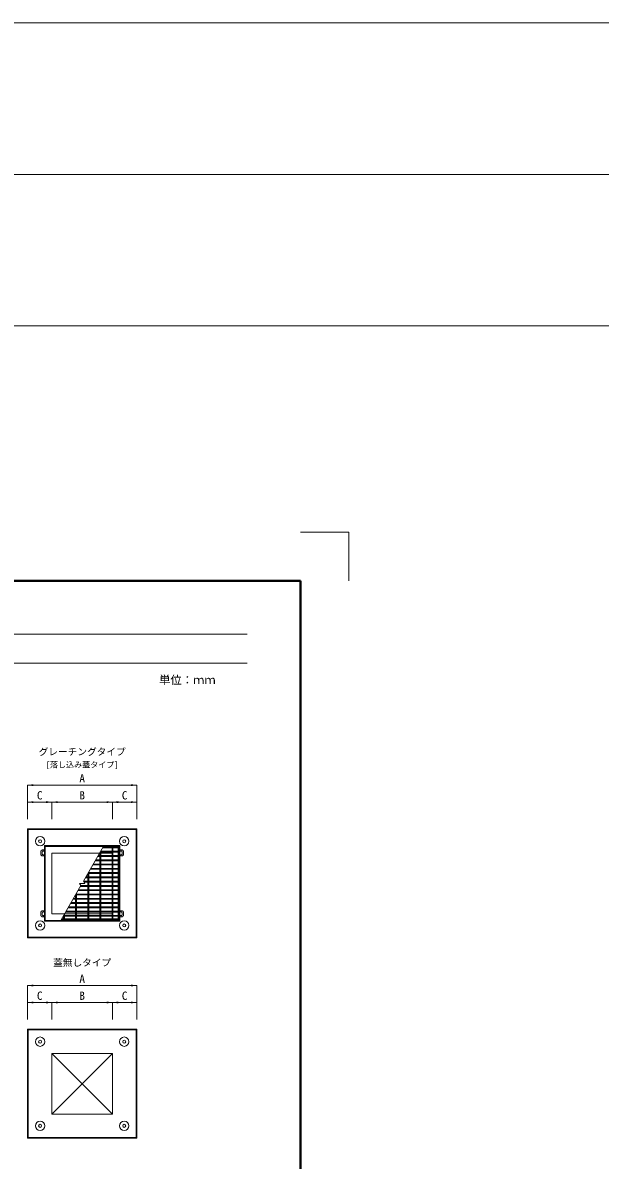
# Model space of a CAD drawing. Units: millimetres, scale not verified. Extents: x 3819 to 56619, y -16688 to 1396.
# Drawn here: x 24929 to 29691, y -7983 to 1396 of the extents above; entities that cross this region are included whole.
import ezdxf
from ezdxf.enums import TextEntityAlignment as Align

# ---------------------------------------------------------------- set-up
doc = ezdxf.new("R2010")
doc.units = ezdxf.units.MM
doc.header["$LTSCALE"] = 50
doc.linetypes.add('USER2', pattern=[2, 1, -1])
doc.linetypes.add('USER3', pattern=[30.25, 24, -3, 0.25, -3])
doc.layers.add('0_2', color=7, linetype='Continuous')
for name, color, linetype, lineweight in [('Defpoints_3', 8, 'Continuous', 0), ('受枠', 3, 'USER2', 5), ('図枠', 5, 'Continuous', 5), ('寸法線', 7, 'Continuous', 13), ('集水桝', 1, 'Continuous', 5), ('ｲﾝｻｰﾄ', 3, 'Continuous', 9), ('ｸﾞﾚｰﾁﾝｸﾞ', 7, 'Continuous', 5)]:
    doc.layers.add(name, color=color, linetype=linetype, lineweight=lineweight)
doc.styles.add('ＭＳ ゴシック', font='')
doc.styles.get('ＭＳ ゴシック').set_extended_font_data('MS Gothic')

# ---------------------------------------------------------------- blocks, each defined once
blk = doc.blocks.new('filled_arrow')
at = {"color": 0, "linetype": 'Continuous', "lineweight": -2}
blk.add_solid([(7.5, 1.25), (0, 0), (7.5, -1.25)], dxfattribs=at)

msp = doc.modelspace()

# ---------------------------------------------------------------- linework, layer by layer
at = {"layer": 'Defpoints_3', "color": 7, "lineweight": 13}
for p, q in [((27218.93, -2804.57), (27618.93, -2804.57)), ((27618.93, -2804.57), (27618.93, -3204.57))]:
    msp.add_line(p, q, dxfattribs=at)
at = {"layer": '受枠'}
for p, q in [((25077.93, -5459.17), (25077.93, -5439.17)), ((25092.93, -5424.17), (25102.93, -5424.17)), ((25097.93, -5434.17), (25102.93, -5434.17)), ((25744.93, -5424.17), (25734.93, -5424.17)), ((25739.93, -5434.17), (25734.93, -5434.17)), ((25759.93, -5459.17), (25759.93, -5439.17)), ((25087.93, -5454.17), (25087.93, -5444.17)), ((25092.93, -5474.17), (25102.93, -5474.17)), ((25097.93, -5464.17), (25102.93, -5464.17)), ((25739.93, -5464.17), (25734.93, -5464.17)), ((25744.93, -5474.17), (25734.93, -5474.17)), ((25749.93, -5454.17), (25749.93, -5444.17)), ((25077.93, -5941.17), (25077.93, -5961.17)), ((25087.93, -5946.17), (25087.93, -5956.17)), ((25092.93, -5926.17), (25102.93, -5926.17)), ((25092.93, -5976.17), (25102.93, -5976.17)), ((25097.93, -5936.17), (25102.93, -5936.17)), ((25097.93, -5966.17), (25102.93, -5966.17)), ((25744.93, -5926.17), (25734.93, -5926.17)), ((25739.93, -5936.17), (25734.93, -5936.17)), ((25739.93, -5966.17), (25734.93, -5966.17)), ((25744.93, -5976.17), (25734.93, -5976.17)), ((25749.93, -5946.17), (25749.93, -5956.17)), ((25759.93, -5941.17), (25759.93, -5961.17))]:
    msp.add_line(p, q, dxfattribs=at)
at = {"layer": '受枠', "linetype": 'Continuous', "lineweight": 9}
for p, q in [((25107.93, -5389.17), (25729.93, -5389.17)), ((25107.93, -5389.17), (25107.93, -6011.17)), ((25113.93, -5395.17), (25723.93, -5395.17)), ((25113.93, -5395.17), (25113.93, -6005.17)), ((25723.93, -5395.17), (25723.93, -6005.17)), ((25729.93, -5389.17), (25729.93, -6011.17)), ((25107.93, -6011.17), (25729.93, -6011.17)), ((25113.93, -6005.17), (25723.93, -6005.17))]:
    msp.add_line(p, q, dxfattribs=at)
at = {"layer": '受枠'}
for centre in [(25102.93, -5429.17), (25734.93, -5429.17), (25102.93, -5469.17), (25734.93, -5469.17), (25102.93, -5931.17), (25102.93, -5971.17), (25734.93, -5931.17), (25734.93, -5971.17)]:
    msp.add_circle(centre, 5, dxfattribs=at)
for centre, radius, start, end in [((25092.93, -5439.17), 15, 90, 180), ((25097.93, -5444.17), 10, 90, 180), ((25739.93, -5444.17), 10, 0, 90), ((25744.93, -5439.17), 15, 0, 90), ((25092.93, -5459.17), 15, 180, 270), ((25097.93, -5454.17), 10, 180, 270), ((25739.93, -5454.17), 10, 270, 0), ((25744.93, -5459.17), 15, 270, 0), ((25092.93, -5941.17), 15, 90, 180), ((25092.93, -5961.17), 15, 180, 270), ((25097.93, -5946.17), 10, 90, 180), ((25097.93, -5956.17), 10, 180, 270), ((25739.93, -5946.17), 10, 0, 90), ((25739.93, -5956.17), 10, 270, 0), ((25744.93, -5941.17), 15, 0, 90), ((25744.93, -5961.17), 15, 270, 0)]:
    msp.add_arc(centre, radius, start, end, dxfattribs=at)
at = {"layer": '図枠', "lineweight": 9}
for p, q in [((3818.93, 1396.48), (56618.93, 1396.48)), ((3818.93, 146.48), (56618.93, 146.48)), ((17018.93, -1103.52), (30218.93, -1103.52))]:
    msp.add_line(p, q, dxfattribs=at)
at = {"layer": '図枠', "lineweight": 40}
for p, q in [((20018.93, -3204.57), (27218.93, -3204.57)), ((27218.93, -3204.57), (27218.93, -14284.57))]:
    msp.add_line(p, q, dxfattribs=at)
at = {"layer": '図枠', "lineweight": 13}
for p, q in [((20458.93, -3644.57), (26778.93, -3644.57)), ((20458.93, -3884.57), (26778.93, -3884.57))]:
    msp.add_line(p, q, dxfattribs=at)
at = {"layer": '寸法線'}
for p, q in [((24968.93, -4890.17), (25868.93, -4890.17)), ((24968.93, -5170.17), (24968.93, -4890.17)), ((25868.93, -5170.17), (25868.93, -4890.17)), ((24968.93, -5030.17), (25168.93, -5030.17)), ((24968.93, -5170.17), (24968.93, -5030.17)), ((25168.93, -5170.17), (25168.93, -5030.17)), ((25168.93, -5030.17), (25668.93, -5030.17)), ((25168.93, -5170.17), (25168.93, -5030.17)), ((25668.93, -5170.17), (25668.93, -5030.17)), ((25668.93, -5030.17), (25868.93, -5030.17)), ((25668.93, -5170.17), (25668.93, -5030.17)), ((25868.93, -5170.17), (25868.93, -5030.17)), ((24968.93, -6542.56), (25868.93, -6542.56)), ((24968.93, -6822.56), (24968.93, -6542.56)), ((25868.93, -6822.56), (25868.93, -6542.56)), ((24968.93, -6682.56), (25168.93, -6682.56)), ((24968.93, -6822.56), (24968.93, -6682.56)), ((25168.93, -6822.56), (25168.93, -6682.56)), ((25168.93, -6682.56), (25668.93, -6682.56)), ((25168.93, -6822.56), (25168.93, -6682.56)), ((25668.93, -6822.56), (25668.93, -6682.56)), ((25668.93, -6682.56), (25868.93, -6682.56)), ((25668.93, -6822.56), (25668.93, -6682.56)), ((25868.93, -6822.56), (25868.93, -6682.56))]:
    msp.add_line(p, q, dxfattribs=at)
at = {"layer": '集水桝', "lineweight": 20}
for p, q in [((24968.93, -5250.17), (25868.93, -5250.17)), ((24968.93, -5250.17), (24968.93, -6150.17)), ((25868.93, -5250.17), (25868.93, -6150.17)), ((25168.93, -5450.17), (25668.93, -5450.17)), ((25168.93, -5450.17), (25168.93, -5950.17)), ((25668.93, -5450.17), (25668.93, -5950.17)), ((25168.93, -5950.17), (25668.93, -5950.17)), ((24968.93, -6150.17), (25868.93, -6150.17)), ((24968.93, -6902.56), (24968.93, -7802.56)), ((24968.93, -6902.56), (25868.93, -6902.56)), ((25868.93, -6902.56), (25868.93, -7802.56)), ((25168.93, -7102.56), (25668.93, -7102.56)), ((25168.93, -7102.56), (25168.93, -7602.56)), ((25668.93, -7102.56), (25668.93, -7602.56)), ((25168.93, -7602.56), (25668.93, -7602.56)), ((24968.93, -7802.56), (25868.93, -7802.56))]:
    msp.add_line(p, q, dxfattribs=at)
at = {"layer": '集水桝'}
for p, q in [((24968.93, -5250.17), (24974.93, -5256.17)), ((25862.93, -5256.17), (25868.93, -5250.17)), ((24974.93, -5256.17), (24974.93, -6144.17)), ((24974.93, -5256.17), (25862.93, -5256.17)), ((25862.93, -5256.17), (25862.93, -6144.17)), ((24968.93, -6150.17), (24974.93, -6144.17)), ((24974.93, -6144.17), (25862.93, -6144.17)), ((25862.93, -6144.17), (25868.93, -6150.17)), ((24968.93, -6902.56), (24974.93, -6908.56)), ((24974.93, -6908.56), (24974.93, -7796.56)), ((24974.93, -6908.56), (25862.93, -6908.56)), ((25862.93, -6908.56), (25868.93, -6902.56)), ((25862.93, -6908.56), (25862.93, -7796.56)), ((24968.93, -7802.56), (24974.93, -7796.56)), ((24974.93, -7796.56), (25862.93, -7796.56)), ((25862.93, -7796.56), (25868.93, -7802.56))]:
    msp.add_line(p, q, dxfattribs=at)
at = {"layer": '集水桝', "color": 7, "linetype": 'USER3'}
for p, q in [((25668.93, -7102.56), (25168.93, -7602.56)), ((25168.93, -7102.56), (25668.93, -7602.56))]:
    msp.add_line(p, q, dxfattribs=at)
at = {"layer": 'ｲﾝｻｰﾄ'}
for centre, radius in [((25071.93, -5353.17), 38.5), ((25071.93, -5353.17), 12.5), ((25765.93, -5353.17), 38.5), ((25765.93, -5353.17), 12.5), ((25071.93, -6047.17), 38.5), ((25071.93, -6047.17), 12.5), ((25765.93, -6047.17), 38.5), ((25765.93, -6047.17), 12.5), ((25071.93, -7005.56), 38.5), ((25071.93, -7005.56), 12.5), ((25765.93, -7005.56), 38.5), ((25765.93, -7005.56), 12.5), ((25071.93, -7699.56), 38.5), ((25071.93, -7699.56), 12.5), ((25765.93, -7699.56), 38.5), ((25765.93, -7699.56), 12.5)]:
    msp.add_circle(centre, radius, dxfattribs=at)
at = {"layer": 'ｸﾞﾚｰﾁﾝｸﾞ'}
for p, q in [((25428.93, -5682.85), (25592.14, -5400.17)), ((25572.55, -5434.11), (25572.93, -5435.47)), ((25572.93, -5433.44), (25572.93, -5993.17)), ((25572.93, -5435.47), (25664.93, -5435.47)), ((25588.1, -5407.17), (25714.43, -5407.17)), ((25592.14, -5400.17), (25718.93, -5400.17)), ((25664.93, -5407.17), (25672.93, -5435.47)), ((25664.93, -5407.17), (25664.93, -5993.17)), ((25672.93, -5407.17), (25672.93, -5993.17)), ((25672.93, -5435.47), (25714.43, -5435.47)), ((25714.43, -5400.17), (25714.43, -6000.17)), ((25718.93, -5400.17), (25718.93, -6000.17)), ((25526.96, -5513.07), (25564.93, -5513.07)), ((25531, -5506.07), (25564.93, -5506.07)), ((25547.34, -5477.77), (25564.93, -5477.77)), ((25551.38, -5470.77), (25564.93, -5470.77)), ((25564.93, -5447.3), (25564.93, -5993.17)), ((25564.93, -5477.77), (25572.93, -5506.07)), ((25564.93, -5513.07), (25572.93, -5541.37)), ((25565.85, -5445.71), (25572.93, -5470.77)), ((25572.93, -5442.47), (25664.93, -5442.47)), ((25572.93, -5470.77), (25664.93, -5470.77)), ((25572.93, -5477.77), (25664.93, -5477.77)), ((25572.93, -5506.07), (25664.93, -5506.07)), ((25572.93, -5513.07), (25664.93, -5513.07)), ((25664.93, -5442.47), (25672.93, -5470.77)), ((25664.93, -5477.77), (25672.93, -5506.07)), ((25664.93, -5513.07), (25672.93, -5541.37)), ((25672.93, -5442.47), (25714.43, -5442.47)), ((25672.93, -5470.77), (25714.43, -5470.77)), ((25672.93, -5477.77), (25714.43, -5477.77)), ((25672.93, -5506.07), (25714.43, -5506.07)), ((25672.93, -5513.07), (25714.43, -5513.07)), ((25464.93, -5620.5), (25464.93, -5993.17)), ((25465.22, -5620), (25472.93, -5647.27)), ((25471.92, -5608.4), (25472.93, -5611.97)), ((25472.93, -5606.64), (25472.93, -5993.17)), ((25472.93, -5611.97), (25564.93, -5611.97)), ((25472.93, -5618.97), (25564.93, -5618.97)), ((25486.2, -5583.67), (25564.93, -5583.67)), ((25490.24, -5576.67), (25564.93, -5576.67)), ((25506.58, -5548.37), (25564.93, -5548.37)), ((25510.62, -5541.37), (25564.93, -5541.37)), ((25564.93, -5548.37), (25572.93, -5576.67)), ((25564.93, -5583.67), (25572.93, -5611.97)), ((25564.93, -5618.97), (25572.93, -5647.27)), ((25572.93, -5541.37), (25664.93, -5541.37)), ((25572.93, -5548.37), (25664.93, -5548.37)), ((25572.93, -5576.67), (25664.93, -5576.67)), ((25572.93, -5583.67), (25664.93, -5583.67)), ((25572.93, -5611.97), (25664.93, -5611.97)), ((25572.93, -5618.97), (25664.93, -5618.97)), ((25664.93, -5548.37), (25672.93, -5576.67)), ((25664.93, -5583.67), (25672.93, -5611.97)), ((25664.93, -5618.97), (25672.93, -5647.27)), ((25672.93, -5541.37), (25714.43, -5541.37)), ((25672.93, -5548.37), (25714.43, -5548.37)), ((25672.93, -5576.67), (25714.43, -5576.67)), ((25672.93, -5583.67), (25714.43, -5583.67)), ((25672.93, -5611.97), (25714.43, -5611.97)), ((25672.93, -5618.97), (25714.43, -5618.97)), ((25245.73, -6000.17), (25408.93, -5717.5)), ((25397.5, -5700.17), (25440.37, -5700.17)), ((25408.93, -5717.5), (25397.5, -5700.17)), ((25408.72, -5717.87), (25464.93, -5717.87)), ((25440.37, -5700.17), (25428.93, -5682.85)), ((25429.1, -5682.57), (25464.93, -5682.57)), ((25433.37, -5689.57), (25464.93, -5689.57)), ((25445.44, -5654.27), (25464.93, -5654.27)), ((25449.48, -5647.27), (25464.93, -5647.27)), ((25464.93, -5654.27), (25472.93, -5682.57)), ((25464.93, -5689.57), (25472.93, -5717.87)), ((25472.93, -5647.27), (25564.93, -5647.27)), ((25472.93, -5654.27), (25564.93, -5654.27)), ((25472.93, -5682.57), (25564.93, -5682.57)), ((25472.93, -5689.57), (25564.93, -5689.57)), ((25472.93, -5717.87), (25564.93, -5717.87)), ((25564.93, -5654.27), (25572.93, -5682.57)), ((25564.93, -5689.57), (25572.93, -5717.87)), ((25572.93, -5647.27), (25664.93, -5647.27)), ((25572.93, -5654.27), (25664.93, -5654.27)), ((25572.93, -5682.57), (25664.93, -5682.57)), ((25572.93, -5689.57), (25664.93, -5689.57)), ((25572.93, -5717.87), (25664.93, -5717.87)), ((25664.93, -5654.27), (25672.93, -5682.57)), ((25664.93, -5689.57), (25672.93, -5717.87)), ((25672.93, -5647.27), (25714.43, -5647.27)), ((25672.93, -5654.27), (25714.43, -5654.27)), ((25672.93, -5682.57), (25714.43, -5682.57)), ((25672.93, -5689.57), (25714.43, -5689.57)), ((25672.93, -5717.87), (25714.43, -5717.87)), ((25363.91, -5795.47), (25364.93, -5795.47)), ((25364.93, -5793.71), (25364.93, -5993.17)), ((25364.93, -5795.47), (25372.93, -5823.77)), ((25371.3, -5782.68), (25372.93, -5788.47)), ((25372.93, -5779.85), (25372.93, -5993.17)), ((25372.93, -5788.47), (25464.93, -5788.47)), ((25372.93, -5795.47), (25464.93, -5795.47)), ((25384.29, -5760.17), (25464.93, -5760.17)), ((25388.34, -5753.17), (25464.93, -5753.17)), ((25404.67, -5724.87), (25464.93, -5724.87)), ((25464.93, -5724.87), (25472.93, -5753.17)), ((25464.93, -5760.17), (25472.93, -5788.47)), ((25464.93, -5795.47), (25472.93, -5823.77)), ((25472.93, -5724.87), (25564.93, -5724.87)), ((25472.93, -5753.17), (25564.93, -5753.17)), ((25472.93, -5760.17), (25564.93, -5760.17)), ((25472.93, -5788.47), (25564.93, -5788.47)), ((25472.93, -5795.47), (25564.93, -5795.47)), ((25564.93, -5724.87), (25572.93, -5753.17)), ((25564.93, -5760.17), (25572.93, -5788.47)), ((25564.93, -5795.47), (25572.93, -5823.77)), ((25572.93, -5724.87), (25664.93, -5724.87)), ((25572.93, -5753.17), (25664.93, -5753.17)), ((25572.93, -5760.17), (25664.93, -5760.17)), ((25572.93, -5788.47), (25664.93, -5788.47)), ((25572.93, -5795.47), (25664.93, -5795.47)), ((25664.93, -5724.87), (25672.93, -5753.17)), ((25664.93, -5760.17), (25672.93, -5788.47)), ((25664.93, -5795.47), (25672.93, -5823.77)), ((25672.93, -5724.87), (25714.43, -5724.87)), ((25672.93, -5753.17), (25714.43, -5753.17)), ((25672.93, -5760.17), (25714.43, -5760.17)), ((25672.93, -5788.47), (25714.43, -5788.47)), ((25672.93, -5795.47), (25714.43, -5795.47)), ((25302.77, -5901.37), (25364.93, -5901.37)), ((25306.81, -5894.37), (25364.93, -5894.37)), ((25323.15, -5866.07), (25364.93, -5866.07)), ((25327.19, -5859.07), (25364.93, -5859.07)), ((25343.53, -5830.77), (25364.93, -5830.77)), ((25347.57, -5823.77), (25364.93, -5823.77)), ((25364.93, -5830.77), (25372.93, -5859.07)), ((25364.93, -5866.07), (25372.93, -5894.37)), ((25364.93, -5901.37), (25372.93, -5929.67)), ((25372.93, -5823.77), (25464.93, -5823.77)), ((25372.93, -5830.77), (25464.93, -5830.77)), ((25372.93, -5859.07), (25464.93, -5859.07)), ((25372.93, -5866.07), (25464.93, -5866.07)), ((25372.93, -5894.37), (25464.93, -5894.37)), ((25372.93, -5901.37), (25464.93, -5901.37)), ((25464.93, -5830.77), (25472.93, -5859.07)), ((25464.93, -5866.07), (25472.93, -5894.37)), ((25464.93, -5901.37), (25472.93, -5929.67)), ((25472.93, -5823.77), (25564.93, -5823.77)), ((25472.93, -5830.77), (25564.93, -5830.77)), ((25472.93, -5859.07), (25564.93, -5859.07)), ((25472.93, -5866.07), (25564.93, -5866.07)), ((25472.93, -5894.37), (25564.93, -5894.37)), ((25472.93, -5901.37), (25564.93, -5901.37)), ((25564.93, -5830.77), (25572.93, -5859.07)), ((25564.93, -5866.07), (25572.93, -5894.37)), ((25564.93, -5901.37), (25572.93, -5929.67)), ((25572.93, -5823.77), (25664.93, -5823.77)), ((25572.93, -5830.77), (25664.93, -5830.77)), ((25572.93, -5859.07), (25664.93, -5859.07)), ((25572.93, -5866.07), (25664.93, -5866.07)), ((25572.93, -5894.37), (25664.93, -5894.37)), ((25572.93, -5901.37), (25664.93, -5901.37)), ((25664.93, -5830.77), (25672.93, -5859.07)), ((25664.93, -5866.07), (25672.93, -5894.37)), ((25664.93, -5901.37), (25672.93, -5929.67)), ((25672.93, -5823.77), (25714.43, -5823.77)), ((25672.93, -5830.77), (25714.43, -5830.77)), ((25672.93, -5859.07), (25714.43, -5859.07)), ((25672.93, -5866.07), (25714.43, -5866.07)), ((25672.93, -5894.37), (25714.43, -5894.37)), ((25672.93, -5901.37), (25714.43, -5901.37)), ((25245.73, -6000.17), (25718.93, -6000.17)), ((25249.77, -5993.17), (25714.43, -5993.17)), ((25262.01, -5971.97), (25264.93, -5971.97)), ((25264.93, -5966.91), (25264.93, -5993.17)), ((25264.93, -5971.97), (25272.93, -5993.17)), ((25270.67, -5956.97), (25272.93, -5964.97)), ((25272.93, -5953.05), (25272.93, -5993.17)), ((25272.93, -5964.97), (25364.93, -5964.97)), ((25272.93, -5971.97), (25364.93, -5971.97)), ((25282.39, -5936.67), (25364.93, -5936.67)), ((25286.43, -5929.67), (25364.93, -5929.67)), ((25364.93, -5936.67), (25372.93, -5964.97)), ((25364.93, -5971.97), (25372.93, -5993.17)), ((25372.93, -5929.67), (25464.93, -5929.67)), ((25372.93, -5936.67), (25464.93, -5936.67)), ((25372.93, -5964.97), (25464.93, -5964.97)), ((25372.93, -5971.97), (25464.93, -5971.97)), ((25464.93, -5936.67), (25472.93, -5964.97)), ((25464.93, -5971.97), (25472.93, -5993.17)), ((25472.93, -5929.67), (25564.93, -5929.67)), ((25472.93, -5936.67), (25564.93, -5936.67)), ((25472.93, -5964.97), (25564.93, -5964.97)), ((25472.93, -5971.97), (25564.93, -5971.97)), ((25564.93, -5936.67), (25572.93, -5964.97)), ((25564.93, -5971.97), (25572.93, -5993.17)), ((25572.93, -5929.67), (25664.93, -5929.67)), ((25572.93, -5936.67), (25664.93, -5936.67)), ((25572.93, -5964.97), (25664.93, -5964.97)), ((25572.93, -5971.97), (25664.93, -5971.97)), ((25664.93, -5936.67), (25672.93, -5964.97)), ((25664.93, -5971.97), (25672.93, -5993.17)), ((25672.93, -5929.67), (25714.43, -5929.67)), ((25672.93, -5936.67), (25714.43, -5936.67)), ((25672.93, -5964.97), (25714.43, -5964.97)), ((25672.93, -5971.97), (25714.43, -5971.97))]:
    msp.add_line(p, q, dxfattribs=at)

# ---------------------------------------------------------------- block references
at = {"layer": '寸法線', "xscale": 6.4, "yscale": 6.4}
for p in [(24968.93, -4890.17), (24968.93, -5030.17), (25168.93, -5030.17), (25668.93, -5030.17), (24968.93, -6542.56), (24968.93, -6682.56), (25168.93, -6682.56), (25668.93, -6682.56)]:
    msp.add_blockref('filled_arrow', p, dxfattribs=at)
at = {"layer": '寸法線', "xscale": 6.4, "yscale": 6.4, "rotation": 180}
for p in [(25868.93, -4890.17), (25168.93, -5030.17), (25668.93, -5030.17), (25868.93, -5030.17), (25868.93, -6542.56), (25168.93, -6682.56), (25668.93, -6682.56), (25868.93, -6682.56)]:
    msp.add_blockref('filled_arrow', p, dxfattribs=at)

# ---------------------------------------------------------------- texts
at = {"layer": '0_2', "style": 'ＭＳ ゴシック'}
for s, height, p in [('グレーチングタイプ', 56.96, (25418.93, -4615.36)), ('[落し込み蓋タイプ]', 47.47, (25418.93, -4722.2)), ('蓋無しタイプ', 56.96, (25418.93, -6354.22))]:
    msp.add_text(s, height=height, dxfattribs=at).set_placement(p, align=Align.MIDDLE_CENTER)
at = {"layer": '図枠', "color": 7, "style": 'ＭＳ ゴシック'}
msp.add_text('単位：ｍｍ', height=68.36, dxfattribs=at).set_placement((26286.39, -4023.24), align=Align.MIDDLE_CENTER)
at = {"layer": '寸法線', "style": 'ＭＳ ゴシック'}
for s, p in [('A', (25418.93, -4834.17)), ('C', (25068.93, -4974.17)), ('B', (25418.93, -4974.17)), ('C', (25768.93, -4974.17)), ('A', (25418.93, -6486.56)), ('C', (25068.93, -6626.56)), ('B', (25418.93, -6626.56)), ('C', (25768.93, -6626.56))]:
    msp.add_text(s, height=68.36, dxfattribs=at).set_placement(p, align=Align.MIDDLE_CENTER)

doc.saveas('drawing.dxf')
